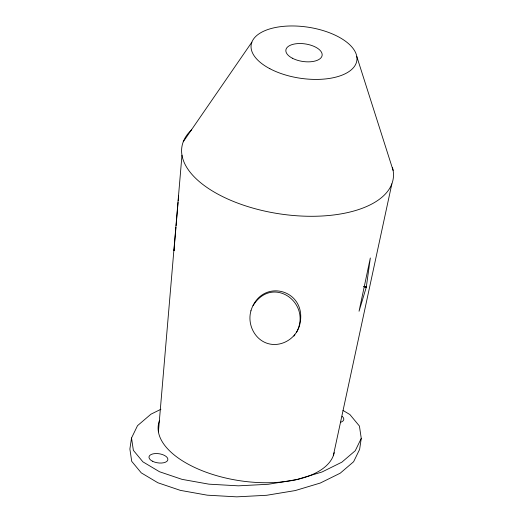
<?xml version="1.0" encoding="UTF-8"?>
<svg xmlns="http://www.w3.org/2000/svg" width="523" height="523" viewBox="0 0 523 523"><rect width="100%" height="100%" fill="white"/><g stroke="black" fill="none" stroke-linecap="round" stroke-linejoin="round"><path stroke-width="0.78" d="M158.417 431.848L181.971 155.226M173.982 250.576L174.388 245.758M174.525 244.149L175.963 227.302M176.101 225.694L176.513 220.876M176.65 219.274L177.539 208.84M177.676 207.232L178.082 202.421M178.219 200.812L178.631 196.001M363.897 286.722L366.303 287.166L370.323 257.989L359.046 311.244L366.303 287.166L363.988 286.414M160.888 409.28L150.931 414.196L137.516 425.67L131.528 437.993L129.881 449.009L131.718 461.345L141.256 472.857L157.848 482.755L180.363 490.371L207.258 495.176L236.716 496.85L266.723 495.274L295.227 490.567L320.292 483.036L340.212 473.197L353.62 461.724L359.615 449.401L361.262 438.385L359.425 426.049L349.887 414.543L342.97 410.418M250.975 310.721C247.052 323.992 254.479 339.721 268.109 343.618C281.551 347.403 296.201 338.446 299.659 325.012C308.439 289.742 261.709 276.562 250.896 310.819M174.067 250.576L174.381 248.974M333.314 455.729L391.851 183.88M296.561 332.308C312.224 302.542 272.13 274.47 253.047 305.713M361.262 438.385L355.267 450.715L341.852 462.182L321.939 472.021L296.874 479.552L268.364 484.265L238.364 485.834L208.906 484.161L182.004 479.356L159.495 471.739L142.903 461.842L133.365 450.336L131.528 437.993M183.24 141.785L251.857 42.167M293.946 336.073L294.874 334.851M363.956 286.526L366.303 287.166M356.791 56.497L393.119 170.446M392.466 167.53A106.855 51.64 8.5 0 1 271.77 212.534A106.855 51.64 8.5 0 1 191.621 129.789M334.23 452.63A89.047 43.036 8.5 0 1 234.108 479.768A89.047 43.036 8.5 0 1 159.476 420.655M342.12 416.315A9.538 4.609 8.5 0 1 340.427 422.349M292.298 58.184A18.318 8.852 8.5 0 0 321.887 56.301A18.318 8.852 8.5 0 0 297.835 43.592A18.318 8.852 8.5 0 0 292.298 58.184M269.861 68.709A53.424 25.823 8.5 0 0 356.156 63.211A53.424 25.823 8.5 0 0 286.003 26.15A53.424 25.823 8.5 0 0 269.861 68.709M152.33 461.155A9.538 4.609 8.5 0 0 167.739 460.175A9.538 4.609 8.5 0 0 155.207 453.559A9.538 4.609 8.5 0 0 152.33 461.155"/></g></svg>
